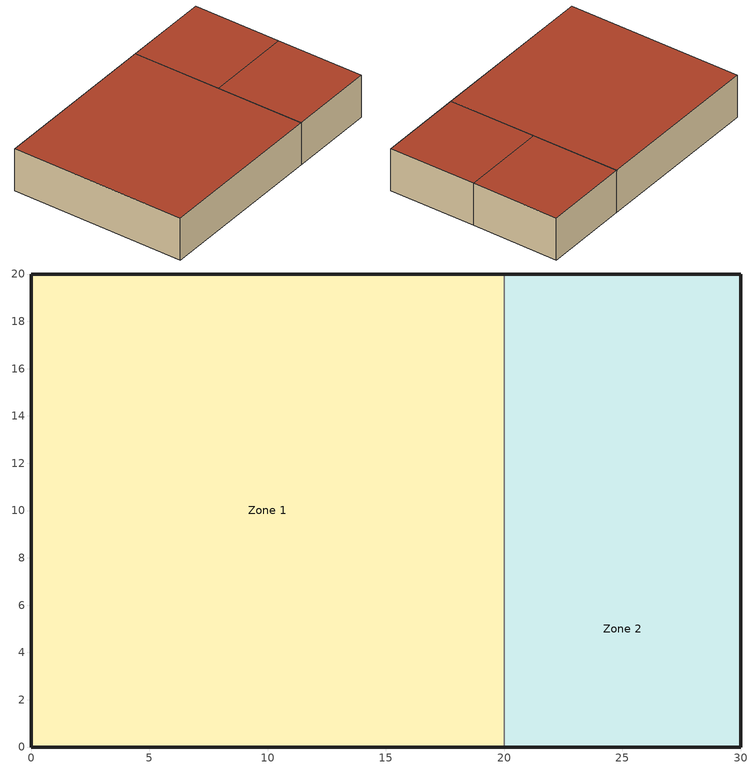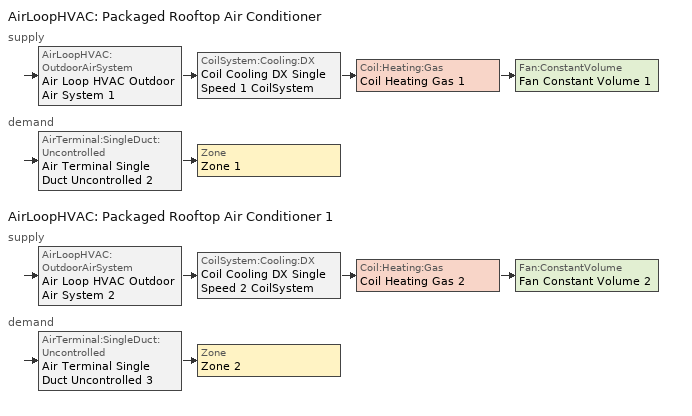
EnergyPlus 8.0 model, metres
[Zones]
Zone 1
 floor ground (Ext Wall Construction): 0,0 0,20 20,20 20,10 20,0 z0
 wall outside (Ext Wall Construction): 20,20 0,20 0,0 20,0 z0:5
 wall to Zone 2 (Int Wall Construction): 20,0 20,10 20,20 z0:5
 roof outside (Roof Construction): 20,0 20,10 20,20 0,20 0,0 z5
Zone 2
 floor ground (Ext Wall Construction): 20,0 20,10 30,10 30,0 z0; 20,10 20,20 30,20 30,10 z0
 wall outside (Ext Wall Construction): 20,0 30,0 30,10 30,20 20,20 z0:5
 roof outside (Roof Construction): 30,10 30,20 20,20 20,10 z5; 30,0 30,10 20,10 20,0 z5
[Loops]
AirLoopHVAC 'Packaged Rooftop Air Conditioner'
 supply: AirLoopHVAC:OutdoorAirSystem 'Air Loop HVAC Outdoor Air System 1' > CoilSystem:Cooling:DX 'Coil Cooling DX Single Speed 1 CoilSystem' > Coil:Heating:Gas 'Coil Heating Gas 1' > Fan:ConstantVolume 'Fan Constant Volume 1'
 demand: AirTerminal:SingleDuct:Uncontrolled 'Air Terminal Single Duct Uncontrolled 2' > Zone 'Zone 1'
AirLoopHVAC 'Packaged Rooftop Air Conditioner 1'
 supply: AirLoopHVAC:OutdoorAirSystem 'Air Loop HVAC Outdoor Air System 2' > CoilSystem:Cooling:DX 'Coil Cooling DX Single Speed 2 CoilSystem' > Coil:Heating:Gas 'Coil Heating Gas 2' > Fan:ConstantVolume 'Fan Constant Volume 2'
 demand: AirTerminal:SingleDuct:Uncontrolled 'Air Terminal Single Duct Uncontrolled 3' > Zone 'Zone 2'
[Building]
Building 1
[SizingPeriod:DesignDay] Day of Month=21; Dry-Bulb Temperature Range Modifier Type=DefaultMultipliers; Barometric Pressure {Pa}=98934; Rain Indicator=No; Snow Indicator=No; Daylight Saving Time Indicator=No
Name | Month | Day Type | Maximum Dry-Bulb Temperature {C} | Daily Dry-Bulb Temperature Range {deltaC} | Humidity Condition Type | Wetbulb or DewPoint at Maximum Dry-Bulb {C} | Wind Speed {m/s} | Wind Direction {deg} | Solar Model Indicator | ASHRAE Clear Sky Optical Depth for Beam Irradiance (taub) | ASHRAE Clear Sky Optical Depth for Diffuse Irradiance (taud) | Enthalpy at Maximum Dry-Bulb {J/kg} | Sky Clearness
Chicago Ohare Intl Ap Ann Clg .4% Condns DB=>MWB | 7 | SummerDesignDay | 33.3 | 10.5 | Wetbulb | 23.7 | 5.2 | 230 | ASHRAETau | 0.455 | 2.05
Chicago Ohare Intl Ap Ann Clg .4% Condns DP=>MDB | 7 | SummerDesignDay | 28.9 | 10.5 | Dewpoint | 23.8 | 5.2 | 230 | ASHRAETau | 0.455 | 2.05
Chicago Ohare Intl Ap Ann Clg .4% Condns Enth=>MDB | 7 | SummerDesignDay | 31.4 | 10.5 | Enthalpy |  | 5.2 | 230 | ASHRAETau | 0.455 | 2.05 | 79200
Chicago Ohare Intl Ap Ann Clg .4% Condns WB=>MDB | 7 | SummerDesignDay | 31.2 | 10.5 | Wetbulb | 25.5 | 5.2 | 230 | ASHRAETau | 0.455 | 2.05
Chicago Ohare Intl Ap Ann Htg 99.6% Condns DB | 1 | WinterDesignDay | -20 | 0 | Wetbulb | -20 | 4.9 | 270 | ASHRAEClearSky |  |  |  | 0
Chicago Ohare Intl Ap Ann Htg Wind 99.6% Condns WS=>MCDB | 1 | WinterDesignDay | -3.5 | 0 | Wetbulb | -3.5 | 12.4 | 270 | ASHRAEClearSky |  |  |  | 0
Chicago Ohare Intl Ap Ann Hum_n 99.6% Condns DP=>MCDB | 1 | WinterDesignDay | -19.2 | 0 | Dewpoint | -25.7 | 4.9 | 270 | ASHRAEClearSky |  |  |  | 0
[Material] Roughness=Smooth; Thermal Absorptance=0.9; Solar Absorptance=0.7; Visible Absorptance=0.7
Name | Thickness {m} | Conductivity {W/m-K} | Density {kg/m3} | Specific Heat {J/kg-K}
Expanded Polystyrene - 2in | 0.0508 | 0.0352 | 24 | 1210
Heavyweight Concrete  6in | 0.1524 | 1.95 | 2242.6 | 900
Plywood - 5/8in | 0.015875 | 0.12 | 544 | 1210
[Construction]
Ext Wall Construction: Plywood - 5/8in, Expanded Polystyrene - 2in, Heavyweight Concrete  6in
Int Wall Construction: Plywood - 5/8in, Plywood - 5/8in
Roof Construction: Plywood - 5/8in, Expanded Polystyrene - 2in, Expanded Polystyrene - 2in, Plywood - 5/8in
[Zone]
Name | Part of Total Floor Area
Zone 1
Zone 2 | Yes
[ZoneControl:Thermostat] Control Object Type 1=ThermostatSetpoint:DualSetpoint
Name | Zone or ZoneList | Control Type Schedule | Control Name 1
Zone 1 Thermostat | Zone 1 | Zone 1 Thermostat Schedule | Thermostat Setpoint Dual Setpoint 1
Zone 2 Thermostat | Zone 2 | Zone 2 Thermostat Schedule | Thermostat Setpoint Dual Setpoint 2
[ThermostatSetpoint:DualSetpoint] Heating Setpoint Temperature Schedule=Heating Setpoint Schedule; Cooling Setpoint Temperature Schedule=Cooling Setpoint Schedule
Thermostat Setpoint Dual Setpoint 1; Thermostat Setpoint Dual Setpoint 2
[AirTerminal:SingleDuct:Uncontrolled] Availability Schedule=Always On Discrete; Maximum Air Flow Rate {m3/s}=AutoSize
Air Terminal Single Duct Uncontrolled 2; Air Terminal Single Duct Uncontrolled 3
[Zone equipment]
Zone 1: Air Terminal Single Duct Uncontrolled 2
Zone 2: Air Terminal Single Duct Uncontrolled 3
[Sizing:Zone] Zone Cooling Design Supply Air Temperature Input Method=SupplyAirTemperature; Zone Cooling Design Supply Air Temperature {C}=14; Zone Heating Design Supply Air Temperature Input Method=SupplyAirTemperature; Zone Heating Design Supply Air Temperature {C}=40; Zone Cooling Design Supply Air Humidity Ratio {kgWater/kgDryAir}=0.0085; Zone Heating Design Supply Air Humidity Ratio {kgWater/kgDryAir}=0.008; Design Specification Outdoor Air Object=Design OA; Cooling Design Air Flow Method=DesignDay; Cooling Design Air Flow Rate {m3/s}=0; Cooling Minimum Air Flow per Zone Floor Area {m3/s-m2}=0.000762; Cooling Minimum Air Flow {m3/s}=0; Cooling Minimum Air Flow Fraction=0; Heating Design Air Flow Method=DesignDay; Heating Design Air Flow Rate {m3/s}=0; Heating Maximum Air Flow per Zone Floor Area {m3/s-m2}=0.002032; Heating Maximum Air Flow {m3/s}=0.141576; Heating Maximum Air Flow Fraction=0.3
Name | Design Specification Zone Air Distribution Object
Zone 1 | Zone 1 Design Spec Zone Air Dist
Zone 2 | Zone 2 Design Spec Zone Air Dist
[DesignSpecification:ZoneAirDistribution] Zone Air Distribution Effectiveness in Cooling Mode=1; Zone Air Distribution Effectiveness in Heating Mode=1
Zone 1 Design Spec Zone Air Dist; Zone 2 Design Spec Zone Air Dist
[Controller:MechanicalVentilation] Availability Schedule=Always On Discrete; Demand Controlled Ventilation=No; System Outdoor Air Method=ZoneSum; Design Specification Outdoor Air Object Name 1=Design OA
Name | Zone Name 1 | Design Specification Zone Air Distribution Object Name 1
Controller Mechanical Ventilation 1 | Zone 1 | Zone 1 Design Spec Zone Air Dist
Controller Mechanical Ventilation 2 | Zone 2 | Zone 2 Design Spec Zone Air Dist
[DesignSpecification:OutdoorAir]
Design OA: Outdoor Air Method=Sum; Outdoor Air Flow per Person {m3/s-person}=0.010765; Outdoor Air Flow per Zone Floor Area {m3/s-m2}=0; Outdoor Air Flow per Zone {m3/s}=0; Outdoor Air Flow Air Changes per Hour {1/hr}=0
[InternalMass]
Merged Surface 12 - Surface 16: Construction=Int Wall Construction; Zone=Zone 2; Surface Area {m2}=50
[People] Zone or ZoneList=Zone 2; Number of People Schedule=Occupancy Schedule; Number of People Calculation Method=People; Number of People=5.382; Fraction Radiant=0.3; Sensible Heat Fraction=0.1; Activity Level Schedule=People Activity Schedule
People for Space Type A 1; People for Space Type B 1
[Lights] Zone or ZoneList=Zone 2; Schedule=Lighting Schedule; Design Level Calculation Method=LightingLevel; Return Air Fraction=0; Fraction Radiant=0.3; Fraction Visible=0.2
Name | Lighting Level {W}
Lights for Space Type A 1 | 1100
Lights for Space Type B 1 | 2200
[AirLoopHVAC] Design Supply Air Flow Rate {m3/s}=AutoSize
Packaged Rooftop Air Conditioner; Packaged Rooftop Air Conditioner 1
[Sizing:System] Type of Load to Size On=Sensible; Design Outdoor Air Flow Rate {m3/s}=Autosize; Minimum System Air Flow Ratio=1; Preheat Design Temperature {C}=7; Preheat Design Humidity Ratio {kgWater/kgDryAir}=0.008; Precool Design Temperature {C}=12.8; Precool Design Humidity Ratio {kgWater/kgDryAir}=0.008; Central Cooling Design Supply Air Temperature {C}=12.8; Central Heating Design Supply Air Temperature {C}=40; Sizing Option=NonCoincident; 100% Outdoor Air in Cooling=Yes; 100% Outdoor Air in Heating=Yes; Central Cooling Design Supply Air Humidity Ratio {kgWater/kgDryAir}=0.0085; Central Heating Design Supply Air Humidity Ratio {kgWater/kgDryAir}=0.008; Cooling Design Air Flow Method=DesignDay; Cooling Design Air Flow Rate {m3/s}=0; Heating Design Air Flow Method=DesignDay; Heating Design Air Flow Rate {m3/s}=0; System Outdoor Air Method=ZoneSum
Packaged Rooftop Air Conditioner; Packaged Rooftop Air Conditioner 1
[AvailabilityManager:Scheduled] Schedule=Always On Discrete
Packaged Rooftop Air Conditioner Availability Manager; AvailabilityManager:Scheduled {9f36ca12-79e4-4820-b03e-5f5e405bba85}; Packaged Rooftop Air Conditioner 1 Availability Manager; AvailabilityManager:Scheduled {05243b18-29d9-4aa4-ad98-342720b49dad}
[Controller:OutdoorAir] Minimum Outdoor Air Flow Rate {m3/s}=Autosize; Maximum Outdoor Air Flow Rate {m3/s}=Autosize; Economizer Control Type=NoEconomizer; Economizer Control Action Type=ModulateFlow; Economizer Maximum Limit Dry-Bulb Temperature {C}=28; Economizer Maximum Limit Enthalpy {J/kg}=64000; Economizer Minimum Limit Dry-Bulb Temperature {C}=-100; Lockout Type=NoLockout; Minimum Limit Type=FixedMinimum; High Humidity Control=No; Control High Indoor Humidity Based on Outdoor Humidity Ratio=Yes; Heat Recovery Bypass Control Type=BypassWhenOAFlowGreaterThanMinimum
Name | Mechanical Ventilation Controller
Controller Outdoor Air 1 | Controller Mechanical Ventilation 1
Controller Outdoor Air 2 | Controller Mechanical Ventilation 2
[SetpointManager:MixedAir] Control Variable=Temperature
Setpoint Manager Mixed Air 3; Setpoint Manager Mixed Air 2; Setpoint Manager Mixed Air 1; Setpoint Manager Mixed Air 6; Setpoint Manager Mixed Air 5; Setpoint Manager Mixed Air 4
[CoilSystem:Cooling:DX] Availability Schedule=Always On Discrete
Name | Cooling Coil
Coil Cooling DX Single Speed 1 CoilSystem | Coil Cooling DX Single Speed 1
Coil Cooling DX Single Speed 2 CoilSystem | Coil Cooling DX Single Speed 2
[Coil:Cooling:DX:SingleSpeed] Availability Schedule=Always On Discrete; Rated Total Cooling Capacity {W}=Autosize; Rated Sensible Heat Ratio=Autosize; Rated COP {W/W}=3; Rated Air Flow Rate {m3/s}=Autosize; Rated Evaporator Fan Power Per Volume Flow Rate {W/(m3/s)}=773.3; Condenser Type=AirCooled; Evaporative Condenser Effectiveness=0; Crankcase Heater Capacity {W}=0; Maximum Outdoor Dry-Bulb Temperature for Crankcase Heater Operation {C}=0; Basin Heater Capacity {W/K}=0; Basin Heater Setpoint Temperature {C}=10
Name | Total Cooling Capacity Function of Temperature Curve | Total Cooling Capacity Function of Flow Fraction Curve | Energy Input Ratio Function of Temperature Curve | Energy Input Ratio Function of Flow Fraction Curve | Part Load Fraction Correlation Curve
Coil Cooling DX Single Speed 1 | Curve Biquadratic 1 | Curve Quadratic 1 | Curve Biquadratic 2 | Curve Quadratic 2 | Curve Quadratic 3
Coil Cooling DX Single Speed 2 | Curve Biquadratic 3 | Curve Quadratic 4 | Curve Biquadratic 4 | Curve Quadratic 5 | Curve Quadratic 6
[Coil:Heating:Gas] Availability Schedule=Always On Discrete; Gas Burner Efficiency=0.8; Nominal Capacity {W}=AutoSize; Parasitic Electric Load {W}=0; Parasitic Gas Load {W}=0
Coil Heating Gas 1; Coil Heating Gas 2
[Fan:ConstantVolume] Availability Schedule=Always On Discrete; Fan Efficiency=0.7; Pressure Rise {Pa}=500; Maximum Flow Rate {m3/s}=AutoSize; Motor Efficiency=0.9; Motor In Airstream Fraction=1
Fan Constant Volume 1; Fan Constant Volume 2
[SetpointManager:SingleZone:Reheat] Control Variable=Temperature; Minimum Supply Air Temperature {C}=-99; Maximum Supply Air Temperature {C}=99
Name | Control Zone
Setpoint Manager Single Zone Reheat 1 | Zone 1
Setpoint Manager Single Zone Reheat 2 | Zone 2
[Schedule:Compact]
Zone 1 Thermostat Schedule; Zone 2 Thermostat Schedule: Through: 12/31, For: AllDays, Until: 24:00, 4
[Schedule:Day:Interval]
Heating Setpoint Schedule All Days: No, 07:00, 18.33, 20:00, 21.11, 24:00, 18.33
Cooling Setpoint Schedule All Days: No, 07:00, 26.67, 20:00, 23.89, 24:00, 26.67
Lighting Schedule Week Day; Occupancy Schedule Week Day: No, 09:00, 0, 18:00, 0.9, 24:00, 0
Lighting Schedule Saturday; Lighting Schedule Sunday; Occupancy Schedule Saturday; Occupancy Schedule Sunday: No, 09:00, 0, 17:00, 0.5, 24:00, 0
People Activity Schedule All Days: No, 24:00, 120
[Schedule:Week:Daily]
Schedule:Week:Daily {2b36142f-c0a4-47b2-9a5f-b784dc1d3ece}: Heating Setpoint Schedule All Days, Heating Setpoint Schedule All Days, Heating Setpoint Schedule All Days, Heating Setpoint Schedule All Days, Heating Setpoint Schedule All Days, Heating Setpoint Schedule All Days, Heating Setpoint Schedule All Days, Heating Setpoint Schedule All Days, Heating Setpoint Schedule All Days, Heating Setpoint Schedule All Days, Heating Setpoint Schedule All Days, Heating Setpoint Schedule All Days
Schedule:Week:Daily {be9a4019-810d-47a2-9a4d-5f846637394c}: Cooling Setpoint Schedule All Days, Cooling Setpoint Schedule All Days, Cooling Setpoint Schedule All Days, Cooling Setpoint Schedule All Days, Cooling Setpoint Schedule All Days, Cooling Setpoint Schedule All Days, Cooling Setpoint Schedule All Days, Cooling Setpoint Schedule All Days, Cooling Setpoint Schedule All Days, Cooling Setpoint Schedule All Days, Cooling Setpoint Schedule All Days, Cooling Setpoint Schedule All Days
Schedule:Week:Daily {9bce05c2-e284-4340-a371-ec3fceb6dddd}: Lighting Schedule Week Day, Lighting Schedule Week Day, Lighting Schedule Week Day, Lighting Schedule Week Day, Lighting Schedule Week Day, Lighting Schedule Week Day, Lighting Schedule Saturday, Lighting Schedule Week Day, Lighting Schedule Week Day, Lighting Schedule Week Day, Lighting Schedule Week Day, Lighting Schedule Week Day
Schedule:Week:Daily {995ad7c2-b505-46fb-b383-19401a2d33dd}: Lighting Schedule Sunday, Lighting Schedule Week Day, Lighting Schedule Week Day, Lighting Schedule Week Day, Lighting Schedule Week Day, Lighting Schedule Week Day, Lighting Schedule Saturday, Lighting Schedule Week Day, Lighting Schedule Week Day, Lighting Schedule Week Day, Lighting Schedule Week Day, Lighting Schedule Week Day
Schedule:Week:Daily {4830c2f1-b2fc-44c2-90f7-ef0a8f9e888c}: Occupancy Schedule Week Day, Occupancy Schedule Week Day, Occupancy Schedule Week Day, Occupancy Schedule Week Day, Occupancy Schedule Week Day, Occupancy Schedule Week Day, Occupancy Schedule Saturday, Occupancy Schedule Week Day, Occupancy Schedule Week Day, Occupancy Schedule Week Day, Occupancy Schedule Week Day, Occupancy Schedule Week Day
Schedule:Week:Daily {3a892a96-967f-44c2-9e17-31611a54dd8c}: Occupancy Schedule Sunday, Occupancy Schedule Week Day, Occupancy Schedule Week Day, Occupancy Schedule Week Day, Occupancy Schedule Week Day, Occupancy Schedule Week Day, Occupancy Schedule Saturday, Occupancy Schedule Week Day, Occupancy Schedule Week Day, Occupancy Schedule Week Day, Occupancy Schedule Week Day, Occupancy Schedule Week Day
Schedule:Week:Daily {37653fcb-90ac-48db-a049-719e65e5e310}: People Activity Schedule All Days, People Activity Schedule All Days, People Activity Schedule All Days, People Activity Schedule All Days, People Activity Schedule All Days, People Activity Schedule All Days, People Activity Schedule All Days, People Activity Schedule All Days, People Activity Schedule All Days, People Activity Schedule All Days, People Activity Schedule All Days, People Activity Schedule All Days
[Schedule:Year]
Heating Setpoint Schedule: Schedule:Week:Daily {2b36142f-c0a4-47b2-9a5f-b784dc1d3ece}, 1, 1, 12, 31
Cooling Setpoint Schedule: Schedule:Week:Daily {be9a4019-810d-47a2-9a4d-5f846637394c}, 1, 1, 12, 31
Lighting Schedule: Schedule:Week:Daily {9bce05c2-e284-4340-a371-ec3fceb6dddd}, 1, 1, 1, 3, Schedule:Week:Daily {995ad7c2-b505-46fb-b383-19401a2d33dd}, 1, 4, 12, 31
Occupancy Schedule: Schedule:Week:Daily {4830c2f1-b2fc-44c2-90f7-ef0a8f9e888c}, 1, 1, 1, 3, Schedule:Week:Daily {3a892a96-967f-44c2-9e17-31611a54dd8c}, 1, 4, 12, 31
People Activity Schedule: Schedule:Week:Daily {37653fcb-90ac-48db-a049-719e65e5e310}, 1, 1, 12, 31
[Schedule:Constant]
Always On Discrete: Hourly Value=1
[Curve:Biquadratic] Minimum Value of x {BasedOnField A2}=17; Maximum Value of x {BasedOnField A2}=22; Minimum Value of y {BasedOnField A3}=13; Maximum Value of y {BasedOnField A3}=46
Name | Coefficient1 Constant | Coefficient2 x | Coefficient3 x**2 | Coefficient4 y | Coefficient5 y**2 | Coefficient6 x*y
Curve Biquadratic 1; Curve Biquadratic 3 | 0.42415 | 0.04426 | -0.00042 | 0.00333 | -8e-05 | -0.00021
Curve Biquadratic 2; Curve Biquadratic 4 | 1.23649 | -0.02431 | 0.00057 | -0.01434 | 0.00063 | -0.00038
[Curve:Quadratic]
Name | Coefficient1 Constant | Coefficient2 x | Coefficient3 x**2 | Minimum Value of x {BasedOnField A2} | Maximum Value of x {BasedOnField A2}
Curve Quadratic 1; Curve Quadratic 4 | 0.77136 | 0.34053 | -0.11088 | 0.75918 | 1.13877
Curve Quadratic 2; Curve Quadratic 5 | 1.2055 | -0.32953 | 0.12308 | 0.75918 | 1.13877
Curve Quadratic 3; Curve Quadratic 6 | 0.771 | 0.229 | 0 | 0 | 1
